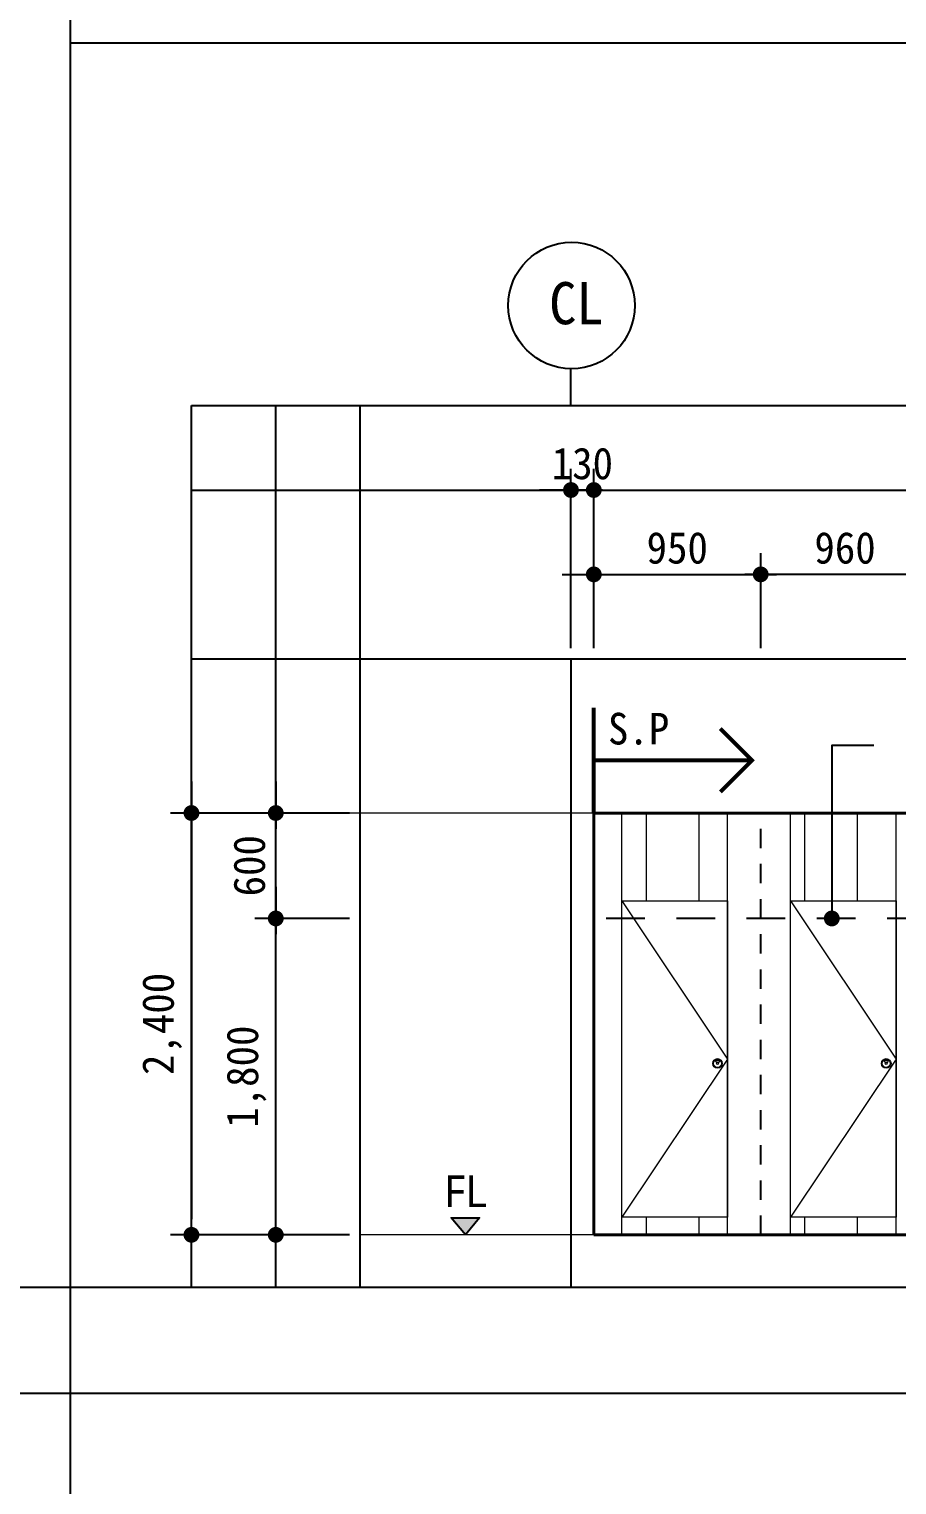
# Model space of a CAD drawing. Header units: millimetres. Extents: x -423835 to -174325, y -1379898 to -1311126.
# Drawn here: x -402026 to -397087, y -1363255 to -1354972 of the extents above; entities that cross this region are included whole.
import ezdxf
from ezdxf.enums import TextEntityAlignment as Align

# ---------------------------------------------------------------- set-up
doc = ezdxf.new("R2010")
doc.units = ezdxf.units.MM
doc.header["$LTSCALE"] = 100
doc.header["$MEASUREMENT"] = 0
doc.header["$PDSIZE"] = -10
doc.linetypes.add('HID', pattern=[2, 1.1, -0.9])
doc.layers.get('0').update_dxf_attribs({"linetype": 'CONTINUOUS'})
doc.layers.get('Defpoints').update_dxf_attribs({"color": 153, "linetype": 'CONTINUOUS'})
for name, color, linetype, lineweight in [('A-AXIS-BUBL', 7, 'CONTINUOUS', 25), ('A-DWXK-OPEN', 1, 'HID', 15), ('A-ELEV-LIN1', 2, 'CONTINUOUS', 40), ('A-MKXS-TEXT1', 3, 'CONTINUOUS', 25), ('A-WAXK-PATT', 8, 'CONTINUOUS', 18), ('A-WAXM-CUBI', 6, 'CONTINUOUS', 20), ('A-XXXX-FIN2', 6, 'CONTINUOUS', 20), ('A-XXXX-SYMB', 7, 'CONTINUOUS', 25), ('A-XXXX-TXT2', 3, 'CONTINUOUS', 25)]:
    doc.layers.add(name, color=color, linetype=linetype, lineweight=lineweight)
for name, color, linetype in [('A-DIMS', 7, 'CONTINUOUS'), ('A-MKXS-LEAD', 7, 'CONTINUOUS'), ('AA-AXIS-LINE-1', 1, 'CONTINUOUS'), ('IN-F-PAT', 8, 'CONTINUOUS'), ('IN-TEXT-FIN', 3, 'CONTINUOUS'), ('방수', 7, 'HID')]:
    doc.layers.add(name, color=color, linetype=linetype)
doc.layers.add('A-XXXX-NPLT', color=144, linetype='CONTINUOUS', lineweight=0, plot=False)
doc.styles.add('HY울릉도L', font='')
doc.styles.add('돋움체', font='')
doc.styles.add('맑은고딕', font='malgun.ttf')
doc.styles.get('HY울릉도L').set_extended_font_data('HYwulM')
doc.styles.get('돋움체').set_extended_font_data('DotumChe')
doc.dimstyles.new('CDIM', dxfattribs={"dimtxt": 3, "dimasz": 1.5, "dimexe": 2, "dimexo": 1, "dimgap": 1, "dimtad": 1, "dimdec": 0, "dimrnd": 0.5, "dimzin": 0, "dimdsep": 32, "dimlunit": 6, "dimtxsty": 'HY울릉도L', "dimblk1": '_CIDOT', "dimblk2": '_CIDOT', "dimsah": 1, "dimcen": 5.5, "dimclrd": 2, "dimclre": 2, "dimclrt": 7, "dimadec": 0, "dimazin": 0, "dimtfac": 1, "dimtdec": 0, "dimtix": 1, "dimtmove": 2, "dimatfit": 1, "dimldrblk": '_CIDOT', "dimfxl": 1, "dimtolj": 1, "dimtzin": 0, "dimlwd": -1, "dimarcsym": 0})
pattern_1 = [(90, (-398811.67, -1361832.08), (-300, 2e-14), []), (180, (-398811.7, -1361832.1), (-7e-14, -600), [])]

# ---------------------------------------------------------------- blocks, each defined once
blk = doc.blocks.new('_CIDOT')
at = {"color": 0, "linetype": 'ByBlock'}
blk.add_line((2, 0), (-1, 0), dxfattribs=at)
at = {"color": 0, "linetype": 'ByBlock', "const_width": 0.5}
blk.add_lwpolyline([(-0.25, 0, 1), (0.25, 0, 1)], format="xyb", close=True, dxfattribs=at)
blk = doc.blocks.new('*D403')
at = {"layer": 'A-DIMS', "lineweight": -2, "transparency": 16777216}
for p, q in [((-400201.7, -1359432.1), (-401221.7, -1359432.1)), ((-400201.7, -1361832.1), (-401221.7, -1361832.1))]:
    blk.add_line(p, q, dxfattribs=at)
at = {"layer": 'A-DIMS', "transparency": 16777216}
blk.add_line((-401101.7, -1359522.1), (-401101.7, -1361742.1), dxfattribs=at)
at = {"layer": 'Defpoints', "color": 0, "transparency": 16777216}
for p in [(-400141.7, -1359432.1), (-401101.7, -1361832.1), (-400141.7, -1361832.1)]:
    blk.add_point(p, dxfattribs=at)
at = {"layer": 'A-DIMS', "transparency": 16777216, "xscale": 90, "yscale": 90, "zscale": 90}
for p, rotation in [((-401101.7, -1359432.1), 90), ((-401101.7, -1361832.1), 270)]:
    blk.add_blockref('_CIDOT', p, dxfattribs=dict(at, rotation=rotation))
at = {"layer": 'A-DIMS', "color": 3, "transparency": 16777216, "insert": (-401268.8, -1360632.1), "char_height": 180, "attachment_point": 5, "rotation": 90, "style": '돋움체'}
blk.add_mtext('\\A1;2,400', dxfattribs=at)
blk = doc.blocks.new('*D404')
at = {"layer": 'A-DIMS', "lineweight": -2, "transparency": 16777216}
for p, q in [((-400201.7, -1360032.1), (-400741.7, -1360032.1)), ((-400201.7, -1361832.1), (-400741.7, -1361832.1))]:
    blk.add_line(p, q, dxfattribs=at)
at = {"layer": 'A-DIMS', "transparency": 16777216}
blk.add_line((-400621.7, -1361742.1), (-400621.7, -1360122.1), dxfattribs=at)
at = {"layer": 'Defpoints', "color": 0, "transparency": 16777216}
for p in [(-400621.7, -1360032.1), (-400141.7, -1360032.1), (-400141.7, -1361832.1)]:
    blk.add_point(p, dxfattribs=at)
at = {"layer": 'A-DIMS', "transparency": 16777216, "xscale": 90, "yscale": 90, "zscale": 90}
for p, rotation in [((-400621.7, -1360032.1), 90), ((-400621.7, -1361832.1), 270)]:
    blk.add_blockref('_CIDOT', p, dxfattribs=dict(at, rotation=rotation))
at = {"layer": 'A-DIMS', "color": 3, "transparency": 16777216, "insert": (-400788.8, -1360932.1), "char_height": 180, "attachment_point": 5, "rotation": 90, "style": '돋움체'}
blk.add_mtext('\\A1;1,800', dxfattribs=at)
blk = doc.blocks.new('*D405')
at = {"layer": 'A-DIMS', "lineweight": -2, "transparency": 16777216}
for p, q in [((-400201.7, -1359432.1), (-400741.7, -1359432.1)), ((-400201.7, -1360032.1), (-400741.7, -1360032.1))]:
    blk.add_line(p, q, dxfattribs=at)
at = {"layer": 'A-DIMS', "transparency": 16777216}
blk.add_line((-400621.7, -1359942.1), (-400621.7, -1359522.1), dxfattribs=at)
at = {"layer": 'Defpoints', "color": 0, "transparency": 16777216}
for p in [(-400621.7, -1359432.1), (-400141.7, -1359432.1), (-400141.7, -1360032.1)]:
    blk.add_point(p, dxfattribs=at)
at = {"layer": 'A-DIMS', "transparency": 16777216, "xscale": 90, "yscale": 90, "zscale": 90}
for p, rotation in [((-400621.7, -1359432.1), 90), ((-400621.7, -1360032.1), 270)]:
    blk.add_blockref('_CIDOT', p, dxfattribs=dict(at, rotation=rotation))
at = {"layer": 'A-DIMS', "color": 3, "transparency": 16777216, "insert": (-400771.8, -1359732.1), "char_height": 180, "attachment_point": 5, "rotation": 90, "style": '돋움체'}
blk.add_mtext('\\A1;600', dxfattribs=at)
blk = doc.blocks.new('*D408')
at = {"layer": 'A-DIMS', "lineweight": -2, "transparency": 16777216}
for p, q in [((-398811.7, -1358414.3), (-398811.7, -1357474.3)), ((-393321.7, -1358494.3), (-393321.7, -1357474.3))]:
    blk.add_line(p, q, dxfattribs=at)
at = {"layer": 'A-DIMS', "transparency": 16777216}
blk.add_line((-398721.7, -1357594.3), (-393411.7, -1357594.3), dxfattribs=at)
at = {"layer": 'Defpoints', "color": 0, "transparency": 16777216}
for p in [(-393321.7, -1357594.3), (-398811.7, -1358474.3), (-393321.7, -1358554.3)]:
    blk.add_point(p, dxfattribs=at)
at = {"layer": 'A-DIMS', "transparency": 16777216, "xscale": 90, "yscale": 90, "zscale": 90, "rotation": 180}
blk.add_blockref('_CIDOT', (-398811.7, -1357594.3), dxfattribs=at)
at = {"layer": 'A-DIMS', "transparency": 16777216, "xscale": 90, "yscale": 90, "zscale": 90}
blk.add_blockref('_CIDOT', (-393321.7, -1357594.3), dxfattribs=at)
at = {"layer": 'A-DIMS', "color": 3, "transparency": 16777216, "insert": (-396066.7, -1357427.2), "char_height": 180, "attachment_point": 5, "style": '돋움체'}
blk.add_mtext('\\A1;5,490', dxfattribs=at)
blk = doc.blocks.new('*D409')
at = {"layer": 'A-DIMS', "lineweight": -2, "transparency": 16777216}
for p, q in [((-398941.7, -1358494.3), (-398941.7, -1357474.3)), ((-398811.7, -1358494.3), (-398811.7, -1357474.3))]:
    blk.add_line(p, q, dxfattribs=at)
at = {"layer": 'A-DIMS', "transparency": 16777216}
for p, q in [((-399031.7, -1357594.3), (-399121.7, -1357594.3)), ((-398941.7, -1357594.3), (-398811.7, -1357594.3)), ((-398721.7, -1357594.3), (-398631.7, -1357594.3))]:
    blk.add_line(p, q, dxfattribs=at)
at = {"layer": 'Defpoints', "color": 0, "transparency": 16777216}
for p in [(-398811.7, -1357594.3), (-398941.7, -1358554.3), (-398811.7, -1358554.3)]:
    blk.add_point(p, dxfattribs=at)
at = {"layer": 'A-DIMS', "transparency": 16777216, "xscale": 90, "yscale": 90, "zscale": 90}
blk.add_blockref('_CIDOT', (-398941.7, -1357594.3), dxfattribs=at)
at = {"layer": 'A-DIMS', "transparency": 16777216, "xscale": 90, "yscale": 90, "zscale": 90, "rotation": 180}
blk.add_blockref('_CIDOT', (-398811.7, -1357594.3), dxfattribs=at)
at = {"layer": 'A-DIMS', "color": 3, "transparency": 16777216, "insert": (-398876.7, -1357444.2), "char_height": 180, "attachment_point": 5, "style": '돋움체'}
blk.add_mtext('\\A1;130', dxfattribs=at)
blk = doc.blocks.new('큐비클')
at = {"layer": 'A-DWXK-OPEN', "ltscale": 50}
blk.add_lwpolyline([(0, 1900), (600, 1000), (0, 100)], dxfattribs=at)
at = {"layer": 'A-WAXM-CUBI'}
for p, q in [((0, 0), (0, 2400)), ((600, 0), (600, 2400)), ((532, 987.7), (539.1, 980.6)), ((556, 987.7), (548.9, 980.6))]:
    blk.add_line(p, q, dxfattribs=at)
blk.add_lwpolyline([(600, 100), (0, 100), (0, 1900), (600, 1900)], close=True, dxfattribs=at)
for radius in [27.5, 22.8, 6]:
    blk.add_circle((544, 975), radius, dxfattribs=at)
for radius, start, end in [(17.5, 46.63725, 133.36275), (7.5, 48.82255, 131.17745)]:
    blk.add_arc((544, 975), radius, start, end, dxfattribs=at)
blk = doc.blocks.new('A$C028158C4')
at = {"layer": 'A-AXIS-BUBL', "ltscale": 0.2}
blk.add_line((0, 0), (0, 175.2), dxfattribs=at)
blk.add_circle((2.9, 475.4), 300.3, dxfattribs=at)
blk = doc.blocks.new('*D912')
at = {"layer": 'A-DIMS', "lineweight": -2, "transparency": 16777216}
for p, q in [((-397861.7, -1358494.3), (-397861.7, -1357954.3)), ((-396901.7, -1358494.3), (-396901.7, -1357954.3))]:
    blk.add_line(p, q, dxfattribs=at)
at = {"layer": 'A-DIMS', "transparency": 16777216}
blk.add_line((-396991.7, -1358074.3), (-397771.7, -1358074.3), dxfattribs=at)
at = {"layer": 'Defpoints', "color": 0, "transparency": 16777216}
for p in [(-397861.7, -1358074.3), (-397861.7, -1358554.3), (-396901.7, -1358554.3)]:
    blk.add_point(p, dxfattribs=at)
at = {"layer": 'A-DIMS', "transparency": 16777216, "xscale": 90, "yscale": 90, "zscale": 90, "rotation": 180}
blk.add_blockref('_CIDOT', (-397861.7, -1358074.3), dxfattribs=at)
at = {"layer": 'A-DIMS', "transparency": 16777216, "xscale": 90, "yscale": 90, "zscale": 90}
blk.add_blockref('_CIDOT', (-396901.7, -1358074.3), dxfattribs=at)
at = {"layer": 'A-DIMS', "color": 3, "transparency": 16777216, "insert": (-397381.7, -1357924.2), "char_height": 180, "attachment_point": 5, "style": '돋움체'}
blk.add_mtext('\\A1;960', dxfattribs=at)
blk = doc.blocks.new('*D913')
at = {"layer": 'A-DIMS', "lineweight": -2, "transparency": 16777216}
for p, q in [((-398811.7, -1358494.3), (-398811.7, -1357954.3)), ((-397861.7, -1358494.3), (-397861.7, -1357954.3))]:
    blk.add_line(p, q, dxfattribs=at)
at = {"layer": 'A-DIMS', "transparency": 16777216}
blk.add_line((-398721.7, -1358074.3), (-397951.7, -1358074.3), dxfattribs=at)
at = {"layer": 'Defpoints', "color": 0, "transparency": 16777216}
for p in [(-397861.7, -1358074.3), (-398811.7, -1358554.3), (-397861.7, -1358554.3)]:
    blk.add_point(p, dxfattribs=at)
at = {"layer": 'A-DIMS', "transparency": 16777216, "xscale": 90, "yscale": 90, "zscale": 90, "rotation": 180}
blk.add_blockref('_CIDOT', (-398811.7, -1358074.3), dxfattribs=at)
at = {"layer": 'A-DIMS', "transparency": 16777216, "xscale": 90, "yscale": 90, "zscale": 90}
blk.add_blockref('_CIDOT', (-397861.7, -1358074.3), dxfattribs=at)
at = {"layer": 'A-DIMS', "color": 3, "transparency": 16777216, "insert": (-398336.7, -1357924.2), "char_height": 180, "attachment_point": 5, "style": '돋움체'}
blk.add_mtext('\\A1;950', dxfattribs=at)

msp = doc.modelspace()

# ---------------------------------------------------------------- hatches: boundary and pattern name
at = {"layer": 'A-WAXK-PATT'}
h = msp.add_hatch(dxfattribs=at)
h.set_pattern_fill('벽타일63', color=256, angle=90)
h.set_pattern_definition(pattern_1)
h.paths.add_polyline_path([(-398051.7, -1359432.1), (-398651.7, -1359432.1), (-398651.7, -1359932.1), (-398051.7, -1359932.1)])
h = msp.add_hatch(dxfattribs=at)
h.set_pattern_fill('벽타일63', color=256, angle=90)
h.set_pattern_definition(pattern_1)
h.paths.add_polyline_path([(-397091.7, -1359432.1), (-397691.7, -1359432.1), (-397691.7, -1359932.1), (-397091.7, -1359932.1)])
h = msp.add_hatch(dxfattribs=at)
h.set_pattern_fill('벽타일63', color=256, angle=90)
h.set_pattern_definition(pattern_1)
h.paths.add_polyline_path([(-398051.7, -1361732.1), (-398651.7, -1361732.1), (-398651.7, -1361832.1), (-398051.7, -1361832.1)])
h = msp.add_hatch(dxfattribs=at)
h.set_pattern_fill('벽타일63', color=256, angle=90)
h.set_pattern_definition(pattern_1)
h.paths.add_polyline_path([(-397091.7, -1361732.1), (-397691.7, -1361732.1), (-397691.7, -1361832.1), (-397091.7, -1361832.1)])
at = {"layer": 'A-XXXX-SYMB'}
msp.add_hatch(color=256, dxfattribs=at).paths.add_polyline_path([(-399542.1, -1361832.1), (-399622.7, -1361736.1), (-399461.6, -1361736.1)])

# ---------------------------------------------------------------- linework, layer by layer
at = {"color": 3, "ltscale": 2}
for p, q in [((-401792.9, -1346766.1), (-401792.9, -1379898.1)), ((-401792.9, -1355049.1), (-379750.4, -1355049.1)), ((-423835.4, -1362732.1), (-379750.4, -1362732.1))]:
    msp.add_line(p, q, dxfattribs=at)
at = {"layer": 'A-ELEV-LIN1'}
msp.add_line((-398811.7, -1361832.1), (-393321.7, -1361832.1), dxfattribs=at)
msp.add_lwpolyline([(-393321.7, -1361832.1), (-393321.7, -1359432.1), (-398811.7, -1359432.1), (-398811.7, -1361832.1)], dxfattribs=at)
at = {"layer": 'A-MKXS-LEAD'}
msp.add_lwpolyline([(-397217.1, -1359048.8), (-397457.1, -1359048.8), (-397457.1, -1360032.1)], dxfattribs=at)
at = {"layer": 'A-MKXS-LEAD', "const_width": 45}
msp.add_lwpolyline([(-397479.6, -1360032.1, 1), (-397434.6, -1360032.1, 1)], format="xyb", close=True, dxfattribs=at)
at = {"layer": 'A-XXXX-FIN2'}
msp.add_line((-391891.7, -1361832.1), (-400141.7, -1361832.1), dxfattribs=at)
at = {"layer": 'A-XXXX-NPLT'}
msp.add_line((-391721.7, -1359432.1), (-401071.7, -1359432.1), dxfattribs=at)
at = {"layer": 'A-XXXX-SYMB'}
msp.add_lwpolyline([(-399542.1, -1361832.1), (-399622.7, -1361736.1), (-399461.6, -1361736.1), (-399542.1, -1361832.1)], dxfattribs=at)
at = {"layer": 'AA-AXIS-LINE-1'}
msp.add_line((-398941.7, -1358554.3), (-398941.7, -1362132.1), dxfattribs=at)
at = {"layer": 'Defpoints'}
for p, q in [((-401101.7, -1362132.1), (-401101.7, -1357114.3)), ((-401101.7, -1357114.3), (-391411.7, -1357114.3)), ((-400621.7, -1362132.1), (-400621.7, -1357114.3)), ((-400141.7, -1362132.1), (-400141.7, -1357114.3)), ((-401101.7, -1357594.3), (-391411.7, -1357594.3)), ((-401101.7, -1358554.3), (-391411.7, -1358554.3)), ((-380230.4, -1362132.1), (-423835.4, -1362132.1))]:
    msp.add_line(p, q, dxfattribs=at)
at = {"layer": 'IN-F-PAT', "color": 2, "const_width": 22.5}
for points in [[(-398811.7, -1359432.1), (-398811.7, -1358832.1)], [(-398091.7, -1358952.1), (-397911.7, -1359132.1), (-398091.7, -1359312.1)], [(-398811.7, -1359132.1), (-397911.7, -1359132.1)]]:
    msp.add_lwpolyline(points, dxfattribs=at)
at = {"layer": '방수', "color": 8}
msp.add_line((-397861.7, -1361832.1), (-397861.7, -1359432.1), dxfattribs=at)
at = {"layer": '방수', "color": 2, "ltscale": 2}
msp.add_lwpolyline([(-393321.7, -1360032.1), (-398811.7, -1360032.1)], dxfattribs=at)

# ---------------------------------------------------------------- block references
at = {"xscale": 1.198871389330295, "yscale": 1.198871389330295, "zscale": 1.198871389330295}
msp.add_blockref('A$C028158C4', (-398941.7, -1357114.3), dxfattribs=at)
for p in [(-398651.7, -1361832.1), (-397691.7, -1361832.1)]:
    msp.add_blockref('큐비클', p)

# ---------------------------------------------------------------- texts
at = {"layer": 'A-MKXS-TEXT1', "style": '맑은고딕'}
msp.add_text('FL', height=180, dxfattribs=at).set_placement((-399542.1, -1361674.2), align=Align.CENTER)
at = {"layer": 'A-XXXX-TXT2', "ltscale": 0.2, "style": '돋움체'}
msp.add_text('CL', height=240, dxfattribs=at).set_placement((-398911, -1356531.1), align=Align.MIDDLE)
at = {"layer": 'IN-TEXT-FIN', "color": 2, "style": '돋움체'}
msp.add_text('S.P', height=180, dxfattribs=at).set_placement((-398382.3, -1358952.1), align=Align.MIDDLE_RIGHT)

# ---------------------------------------------------------------- dimensions: what is measured, and where the dimension line sits
at = {"layer": 'A-DIMS'}
for base, p1, p2, angle, picture, middle in [((-398811.7, -1357594.3), (-398941.7, -1358554.3), (-398811.7, -1358554.3), 180, '*D409', (-398876.7, -1357444.2)), ((-393321.7, -1357594.3), (-398811.7, -1358474.3), (-393321.7, -1358554.3), 180, '*D408', (-396066.7, -1357427.2)), ((-397861.7, -1358074.3), (-398811.7, -1358554.3), (-397861.7, -1358554.3), 180, '*D913', (-398336.7, -1357924.2)), ((-397861.7, -1358074.3), (-396901.7, -1358554.3), (-397861.7, -1358554.3), 0, '*D912', (-397381.7, -1357924.2)), ((-401101.7, -1361832.1), (-400141.7, -1359432.1), (-400141.7, -1361832.1), 90, '*D403', (-401268.8, -1360632.1)), ((-400621.7, -1359432.1), (-400141.7, -1360032.1), (-400141.7, -1359432.1), 90, '*D405', (-400771.8, -1359732.1)), ((-400621.7, -1360032.1), (-400141.7, -1361832.1), (-400141.7, -1360032.1), 90, '*D404', (-400788.8, -1360932.1))]:
    dim = msp.add_linear_dim(base=base, p1=p1, p2=p2, angle=angle, dimstyle='CDIM', override={"dimscale": 60, "dimtxsty": '돋움체', "dimclrd": 256, "dimclre": 256, "dimclrt": 3}, dxfattribs=at)
    dim.commit()
    dim.dimension.update_dxf_attribs({"geometry": picture, "text_midpoint": middle})

doc.saveas('drawing.dxf')
